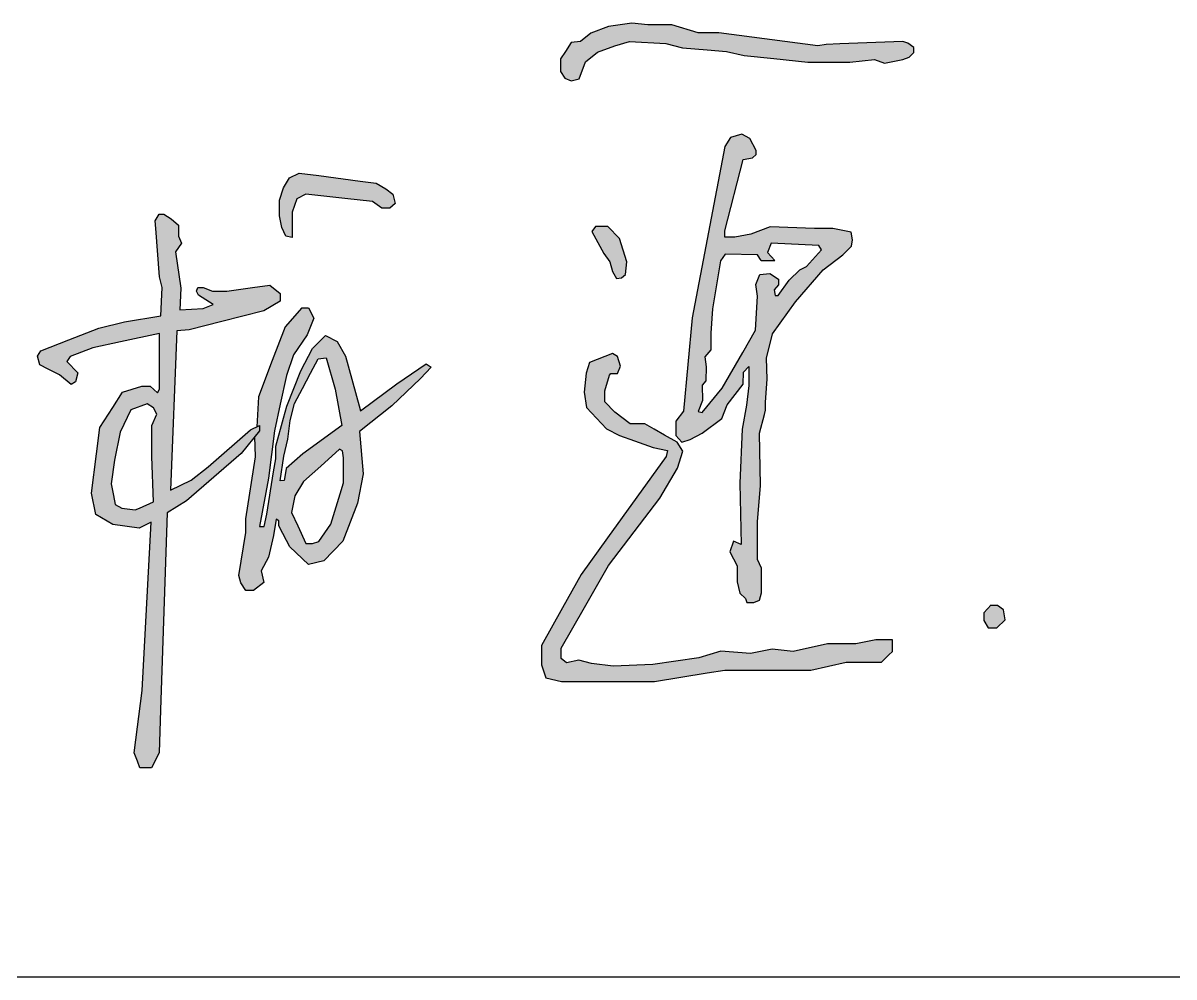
# Model space of a CAD drawing. Extents: x -417156 to 1571408, y 205758 to 1045562.
# Drawn here: x 1567233 to 1568945, y 788956 to 790375 of the extents above; entities that cross this region are included whole.
import ezdxf

# ---------------------------------------------------------------- set-up
doc = ezdxf.new("R2010")
doc.units = 0
doc.header["$LTSCALE"] = 1000
doc.header["$MEASUREMENT"] = 0
doc.layers.get('0').update_dxf_attribs({"linetype": 'CONTINUOUS'})
doc.layers.add('PUB_TITLE', color=4, linetype='CONTINUOUS')

msp = doc.modelspace()

# ---------------------------------------------------------------- hatches: boundary and pattern name
h = msp.add_hatch(color=256)
h.paths.add_polyline_path([(1567459.6, 790034.9), (1567468.6, 790047.7), (1567464, 790058.2), (1567464.1, 790074.1), (1567453.3, 790083.7), (1567442.4, 790090.7), (1567435.3, 790090.7), (1567429.5, 790080.6), (1567430.3, 790069.6), (1567435.9, 789997.6), (1567439.9, 789981.8), (1567437.7, 789939.7), (1567383.7, 789930.5), (1567345.3, 789920.9), (1567301, 789903.8), (1567259, 789887.5), (1567254.3, 789879.4), (1567257.6, 789866.7), (1567270.1, 789860.3), (1567286.9, 789851.6), (1567304.4, 789837.2), (1567310.6, 789841.3), (1567314.2, 789854.8), (1567298.1, 789871.5), (1567302.8, 789879.1), (1567336.8, 789891.9), (1567377.6, 789900.8), (1567435.6, 789913.4), (1567435.6, 789830.3), (1567432.6, 789824.8), (1567422, 789834.7), (1567409.2, 789834.7), (1567380.8, 789825.9), (1567366.3, 789803.4), (1567346.8, 789773.2), (1567341.9, 789734.4), (1567334.4, 789675.7), (1567340.8, 789643.8), (1567366.3, 789629), (1567405.6, 789623.9), (1567423.2, 789632.7), (1567410.1, 789382.3), (1567398.1, 789289.5), (1567402.8, 789277.3), (1567406.6, 789267.4), (1567423.8, 789267.4), (1567435.3, 789289.3), (1567437.4, 789353.6), (1567447, 789646.5), (1567475.9, 789664.2), (1567557.4, 789734.5), (1567584.4, 789768.4), (1567584.4, 789776.4), (1567571.1, 789770), (1567508, 789714.9), (1567482.8, 789695.3), (1567451.9, 789680.4), (1567461.4, 789917.3), (1567479.9, 789918.8), (1567528.6, 789931.1), (1567591.1, 789947), (1567615.2, 789961.1), (1567615.2, 789972.8), (1567599.6, 789985.1), (1567574, 789981.5), (1567535.7, 789976.1), (1567514.4, 789976.1), (1567500.9, 789981.6), (1567492.6, 789981.6), (1567491, 789976.1), (1567493.8, 789970.1), (1567515.6, 789956.1), (1567500.5, 789950.6), (1567466, 789948.5), (1567467.3, 789980.8)])
h.paths.add_polyline_path([(1567417.3, 789808.7), (1567426.7, 789802.6), (1567431.6, 789793.3), (1567424.2, 789776.2), (1567424.2, 789730.3), (1567426.7, 789662.8), (1567406.1, 789653.6), (1567399.5, 789650.8), (1567379.6, 789653.6), (1567370, 789658.9), (1567367.3, 789672.1), (1567363.7, 789689.7), (1567368.9, 789724.6), (1567377.1, 789766.4), (1567393.3, 789799.8)], flags=16)
h.paths.add_polyline_path([(1567772.5, 790128.5), (1567757.9, 790136.9), (1567734.4, 790140), (1567672.8, 790148), (1567643.4, 790151.9), (1567629.3, 790144.5), (1567620.4, 790129.8), (1567614.3, 790111.6), (1567614.3, 790088.3), (1567617.5, 790071), (1567623.4, 790057.8), (1567633, 790056.2), (1567633, 790076.5), (1567633, 790093.8), (1567639.8, 790113.5), (1567653.6, 790120.5), (1567711.2, 790114.2), (1567752.3, 790109.7), (1567766.4, 790099.8), (1567778.1, 790099.8), (1567786, 790106.4), (1567782.6, 790120.5)])
h.paths.add_polyline_path([(1567624.7, 789850.9), (1567635, 789881.4), (1567655.2, 789911.4), (1567665.1, 789936), (1567657.4, 789951.6), (1567647.4, 789951.6), (1567622.4, 789923.1), (1567603.5, 789873.1), (1567583.1, 789819.1), (1567580.3, 789774.4), (1567584.4, 789776.4), (1567584.4, 789768.4), (1567577.6, 789759.9), (1567578.3, 789729.9), (1567563.9, 789637.4), (1567563.9, 789617.4), (1567553.5, 789553.3), (1567556.9, 789542.3), (1567564.3, 789531), (1567575.7, 789531), (1567591.1, 789542.9), (1567587, 789560.4), (1567598, 789580.8), (1567605.2, 789613), (1567609.4, 789637.1), (1567613.1, 789634.6), (1567613.1, 789627.5), (1567614.3, 789625.2), (1567629.8, 789595.9), (1567657.3, 789569.7), (1567680.3, 789574.9), (1567708.6, 789604.3), (1567730.1, 789661), (1567738.5, 789704.3), (1567733.2, 789767.7), (1567781.5, 789805.8), (1567823.9, 789846.3), (1567839.7, 789863.2), (1567832.3, 789868), (1567788.7, 789838.3), (1567734.8, 789798.1), (1567732.7, 789805.5), (1567712.3, 789879.5), (1567700, 789901.1), (1567682.4, 789910.3), (1567663.1, 789890.7), (1567646.1, 789857.7), (1567624.9, 789804.9), (1567620.1, 789787.2), (1567608.6, 789745.5), (1567608.6, 789726.8), (1567605.2, 789707.3), (1567595.2, 789644.6), (1567591.4, 789626.4), (1567584.5, 789626.4), (1567597.8, 789698.3), (1567606.7, 789768.5), (1567615.3, 789807.9)])
h.paths.add_polyline_path([(1567648.3, 789831.5), (1567660.4, 789854.2), (1567671.7, 789875.5), (1567683.6, 789877), (1567697, 789830.4), (1567707.1, 789776.5), (1567648.9, 789734.4), (1567624.3, 789712.2), (1567622.6, 789702.8), (1567621.2, 789694.8), (1567615.2, 789694.3), (1567620.6, 789730.8), (1567626.8, 789756.3), (1567630.2, 789783.8), (1567636.3, 789809.1)], flags=16)
h.paths.add_polyline_path([(1567703.6, 789741.4), (1567707.9, 789738.5), (1567709.3, 789728.3), (1567709.3, 789691.3), (1567704.3, 789674.6), (1567690.8, 789629.7), (1567672.7, 789603.7), (1567663.1, 789601), (1567653.5, 789601), (1567641.5, 789627), (1567632.2, 789647), (1567637.2, 789671.9), (1567649.9, 789693), (1567675.6, 789716.1)], flags=16)
h.paths.add_polyline_path([(1568135, 790347.5), (1568188.6, 790344.6), (1568213.8, 790338.3), (1568250.5, 790335.2), (1568279.1, 790332.7), (1568305.1, 790326.8), (1568349.5, 790322.2), (1568399.9, 790317), (1568462.5, 790317), (1568499.4, 790320.9), (1568514.2, 790315.2), (1568541.1, 790320.9), (1568550.7, 790324.4), (1568557.8, 790331), (1568557.8, 790338.7), (1568549, 790345), (1568541.3, 790347.7), (1568447.6, 790344), (1568427.1, 790343.2), (1568414.8, 790341), (1568267.7, 790360.5), (1568236.9, 790360.5), (1568198, 790372.3), (1568162.2, 790372.3), (1568138.2, 790375), (1568103.7, 790369.8), (1568077.2, 790359.8), (1568061.7, 790347.6), (1568048.2, 790345.8), (1568039.5, 790332.4), (1568032.4, 790321.8), (1568032.4, 790302.8), (1568038.8, 790293), (1568048.2, 790288.9), (1568060, 790291.8), (1568069.3, 790317.2), (1568087.4, 790331.4), (1568112.9, 790341.2)])
h.paths.add_polyline_path([(1568120.1, 790054.6), (1568102.8, 790072.6), (1568084.1, 790072.6), (1568078.7, 790065), (1568096.6, 790032.1), (1568105.7, 790019.7), (1568109.4, 790005.6), (1568115.4, 789995.1), (1568122.9, 789995.8), (1568128.6, 790000.9), (1568130.7, 790019.9)])
h.paths.add_polyline_path([(1568303.9, 790171.8), (1568317.8, 790174.4), (1568323, 790179.2), (1568323.3, 790185.6), (1568313.7, 790203.3), (1568301.8, 790209.6), (1568284.9, 790204.9), (1568276.7, 790191.4), (1568228.2, 789936.5), (1568214.9, 789797.6), (1568203.7, 789782.9), (1568203.7, 789761.3), (1568212.5, 789751.6), (1568225, 789755.5), (1568242.9, 789765.2), (1568271.9, 789787), (1568280.2, 789807), (1568304.1, 789837.7), (1568304.6, 789855.7), (1568312.1, 789864.1), (1568312.1, 789835.8), (1568308.9, 789806.8), (1568302.2, 789771.1), (1568299, 789690.7), (1568300.9, 789599.4), (1568289.7, 789604.4), (1568283.9, 789588.7), (1568295.1, 789567.6), (1568295.1, 789544), (1568298.7, 789526.9), (1568307.3, 789519), (1568309.5, 789513), (1568319.5, 789513), (1568328, 789516.7), (1568331.3, 789527.4), (1568330.9, 789564), (1568325.3, 789577), (1568325.3, 789633.3), (1568329.8, 789686.9), (1568328, 789764.8), (1568335.4, 789792.6), (1568337.1, 789799.2), (1568337.1, 789811), (1568339.6, 789845.2), (1568338.7, 789876.4), (1568347.5, 789912.6), (1568381.5, 789960.5), (1568422.9, 790007.8), (1568452.1, 790030.1), (1568465, 790043.3), (1568466.7, 790052.3), (1568464.4, 790063.9), (1568437.1, 790069.3), (1568410.1, 790069.3), (1568344, 790071.8), (1568315.2, 790061.2), (1568291.5, 790056.5), (1568276.4, 790056.5), (1568276.4, 790065.8)])
h.paths.add_polyline_path([(1568277, 790031.1), (1568325.3, 790030.3), (1568330.4, 790021.7), (1568335.7, 790021.7), (1568351.2, 790021.7), (1568340, 790033.9), (1568345.3, 790047.8), (1568416.2, 790044.3), (1568420.4, 790037.8), (1568398.3, 790012.7), (1568388, 790008), (1568372.2, 789992.6), (1568355.7, 789969.9), (1568351.7, 789969.9), (1568350.2, 789978.4), (1568356.3, 789985.7), (1568356.3, 789993.8), (1568343.7, 790002.4), (1568328.6, 790001), (1568322.8, 789985.9), (1568325.4, 789968.8), (1568322.1, 789918.2), (1568303.2, 789885.2), (1568272.5, 789832.1), (1568242.9, 789795.7), (1568237.1, 789797.3), (1568243.6, 789813.7), (1568242.7, 789836.2), (1568248.1, 789842.9), (1568248.6, 789863.4), (1568247, 789878.6), (1568255.6, 789888.7), (1568255.6, 789913.6), (1568258.2, 789950.1), (1568269.9, 790021.2)], flags=16)
h.paths.add_polyline_path([(1568112.9, 789796.2), (1568098.3, 789811.4), (1568098.3, 789827.8), (1568105, 789851.1), (1568107.2, 789853.7), (1568117.1, 789853.7), (1568121.4, 789864.6), (1568116.8, 789879.1), (1568109.3, 789883.6), (1568075.3, 789870), (1568070.2, 789854.2), (1568067.3, 789826.1), (1568071, 789803.1), (1568100.8, 789771.6), (1568119.8, 789761.5), (1568142.3, 789753.4), (1568170.1, 789743.5), (1568191.5, 789739), (1568189.2, 789730.1), (1568102, 789609.2), (1568062.9, 789554.8), (1568035.2, 789505.3), (1568003.9, 789449.2), (1568003.9, 789420.3), (1568010.2, 789401.1), (1568033.8, 789395.4), (1568074.6, 789395.4), (1568126.5, 789395.4), (1568172.1, 789395.4), (1568250.4, 789408.3), (1568276.6, 789412.7), (1568331.8, 789412.7), (1568404.3, 789412.7), (1568457.1, 789424.6), (1568509.5, 789424.6), (1568520.5, 789435.1), (1568526.2, 789440.5), (1568526.2, 789457.7), (1568501.3, 789457.7), (1568471.6, 789451.5), (1568429.3, 789451.5), (1568378.4, 789440.4), (1568346.9, 789443.8), (1568314.6, 789437.1), (1568270.5, 789440.9), (1568237.8, 789431), (1568169.4, 789420.8), (1568110.3, 789418.5), (1568078.1, 789422.3), (1568059.5, 789427.4), (1568041.2, 789423.4), (1568033.4, 789429.7), (1568033.4, 789445.2), (1568067.9, 789505.8), (1568103.4, 789568), (1568179.9, 789668.4), (1568206.2, 789712.9), (1568213.9, 789738.3), (1568205.5, 789751.4), (1568186.7, 789762.1), (1568171.6, 789770.8), (1568157.5, 789778.8), (1568135.6, 789778.8)])
h.paths.add_polyline_path([(1568691, 789502.1), (1568682.3, 789508.7), (1568671.6, 789508.7), (1568662, 789497.6), (1568662, 789486.5), (1568668.5, 789475.6), (1568681.1, 789475.6), (1568693.6, 789487.6)])
h = msp.add_hatch(color=250)
h.paths.add_polyline_path([(1568267.7, 790360.5), (1568236.9, 790360.5), (1568198, 790372.3), (1568162.2, 790372.3), (1568138.2, 790375), (1568103.7, 790369.8), (1568077.2, 790359.8), (1568061.7, 790347.6), (1568048.2, 790345.8), (1568039.5, 790332.4), (1568032.4, 790321.8), (1568032.4, 790302.8), (1568038.8, 790293), (1568048.2, 790288.9), (1568060, 790291.8), (1568069.3, 790317.2), (1568087.4, 790331.4), (1568112.9, 790341.2), (1568135, 790347.5), (1568188.6, 790344.6), (1568213.8, 790338.3), (1568250.5, 790335.2), (1568279.1, 790332.7), (1568305.1, 790326.8), (1568349.5, 790322.2), (1568399.9, 790317), (1568462.5, 790317), (1568499.4, 790320.9), (1568514.2, 790315.2), (1568541.1, 790320.9), (1568550.7, 790324.4), (1568557.8, 790331), (1568557.8, 790338.7), (1568549, 790345), (1568541.3, 790347.7), (1568447.6, 790344), (1568427.1, 790343.2), (1568414.8, 790341)])
h.paths.add_polyline_path([(1568317.8, 790174.4), (1568323, 790179.2), (1568323.3, 790185.6), (1568313.7, 790203.3), (1568301.8, 790209.6), (1568284.9, 790204.9), (1568276.7, 790191.4), (1568228.2, 789936.5), (1568214.9, 789797.6), (1568203.7, 789782.9), (1568203.7, 789761.3), (1568212.5, 789751.6), (1568225, 789755.5), (1568242.9, 789765.2), (1568271.9, 789787), (1568280.2, 789807), (1568304.1, 789837.7), (1568304.6, 789855.7), (1568312.1, 789864.1), (1568312.1, 789835.8), (1568308.9, 789806.8), (1568302.2, 789771.1), (1568299, 789690.7), (1568300.9, 789599.4), (1568289.7, 789604.4), (1568283.9, 789588.7), (1568295.1, 789567.6), (1568295.1, 789544), (1568298.7, 789526.9), (1568307.3, 789519), (1568309.5, 789513), (1568319.5, 789513), (1568328, 789516.7), (1568331.3, 789527.4), (1568330.9, 789564), (1568325.3, 789577), (1568325.3, 789633.3), (1568329.8, 789686.9), (1568328, 789764.8), (1568335.4, 789792.6), (1568337.1, 789799.2), (1568337.1, 789811), (1568339.6, 789845.2), (1568338.7, 789876.4), (1568347.5, 789912.6), (1568381.5, 789960.5), (1568422.9, 790007.8), (1568452.1, 790030.1), (1568465, 790043.3), (1568466.7, 790052.3), (1568464.4, 790063.9), (1568437.1, 790069.3), (1568410.1, 790069.3), (1568344, 790071.8), (1568315.2, 790061.2), (1568291.5, 790056.5), (1568276.4, 790056.5), (1568276.4, 790065.8), (1568303.9, 790171.8)])
h.paths.add_polyline_path([(1568345.3, 790047.8), (1568416.2, 790044.3), (1568420.4, 790037.8), (1568398.3, 790012.7), (1568388, 790008), (1568372.2, 789992.6), (1568355.7, 789969.9), (1568351.7, 789969.9), (1568350.2, 789978.4), (1568356.3, 789985.7), (1568356.3, 789993.8), (1568343.7, 790002.4), (1568328.6, 790001), (1568322.8, 789985.9), (1568325.4, 789968.8), (1568322.1, 789918.2), (1568303.2, 789885.2), (1568272.5, 789832.1), (1568242.9, 789795.7), (1568237.1, 789797.3), (1568243.6, 789813.7), (1568242.7, 789836.2), (1568248.1, 789842.9), (1568248.6, 789863.4), (1568247, 789878.6), (1568255.6, 789888.7), (1568255.6, 789913.6), (1568258.2, 789950.1), (1568269.9, 790021.2), (1568277, 790031.1), (1568325.3, 790030.3), (1568330.4, 790021.7), (1568335.7, 790021.7), (1568351.2, 790021.7), (1568340, 790033.9)], flags=16)
h.paths.add_polyline_path([(1568105, 789851.1), (1568107.2, 789853.7), (1568117.1, 789853.7), (1568121.4, 789864.6), (1568116.8, 789879.1), (1568109.3, 789883.6), (1568075.3, 789870), (1568070.2, 789854.2), (1568067.3, 789826.1), (1568071, 789803.1), (1568100.8, 789771.6), (1568119.8, 789761.5), (1568142.3, 789753.4), (1568170.1, 789743.5), (1568191.5, 789739), (1568189.2, 789730.1), (1568102, 789609.2), (1568062.9, 789554.8), (1568035.2, 789505.3), (1568003.9, 789449.2), (1568003.9, 789420.3), (1568010.2, 789401.1), (1568033.8, 789395.4), (1568074.6, 789395.4), (1568126.5, 789395.4), (1568172.1, 789395.4), (1568250.4, 789408.3), (1568276.6, 789412.7), (1568331.8, 789412.7), (1568404.3, 789412.7), (1568457.1, 789424.6), (1568509.5, 789424.6), (1568520.5, 789435.1), (1568526.2, 789440.5), (1568526.2, 789457.7), (1568501.3, 789457.7), (1568471.6, 789451.5), (1568429.3, 789451.5), (1568378.4, 789440.4), (1568346.9, 789443.8), (1568314.6, 789437.1), (1568270.5, 789440.9), (1568237.8, 789431), (1568169.4, 789420.8), (1568110.3, 789418.5), (1568078.1, 789422.3), (1568059.5, 789427.4), (1568041.2, 789423.4), (1568033.4, 789429.7), (1568033.4, 789445.2), (1568067.9, 789505.8), (1568103.4, 789568), (1568179.9, 789668.4), (1568206.2, 789712.9), (1568213.9, 789738.3), (1568205.5, 789751.4), (1568186.7, 789762.1), (1568171.6, 789770.8), (1568157.5, 789778.8), (1568135.6, 789778.8), (1568112.9, 789796.2), (1568098.3, 789811.4), (1568098.3, 789827.8)])
h.paths.add_polyline_path([(1568120.1, 790054.6), (1568102.8, 790072.6), (1568084.1, 790072.6), (1568078.7, 790065), (1568096.6, 790032.1), (1568105.7, 790019.7), (1568109.4, 790005.6), (1568115.4, 789995.1), (1568122.9, 789995.8), (1568128.6, 790000.9), (1568130.7, 790019.9)])
h = msp.add_hatch(color=256)
h.paths.add_polyline_path([(1568112.9, 790341.2), (1568135, 790347.5), (1568188.6, 790344.6), (1568213.8, 790338.3), (1568250.5, 790335.2), (1568279.1, 790332.7), (1568305.1, 790326.8), (1568349.5, 790322.2), (1568399.9, 790317), (1568462.5, 790317), (1568499.4, 790320.9), (1568514.2, 790315.2), (1568541.1, 790320.9), (1568550.7, 790324.4), (1568557.8, 790331), (1568557.8, 790338.7), (1568549, 790345), (1568541.3, 790347.7), (1568447.6, 790344), (1568427.1, 790343.2), (1568414.8, 790341), (1568267.7, 790360.5), (1568236.9, 790360.5), (1568198, 790372.3), (1568162.2, 790372.3), (1568138.2, 790375), (1568103.7, 790369.8), (1568077.2, 790359.8), (1568061.7, 790347.6), (1568048.2, 790345.8), (1568039.5, 790332.4), (1568032.4, 790321.8), (1568032.4, 790302.8), (1568038.8, 790293), (1568048.2, 790288.9), (1568060, 790291.8), (1568069.3, 790317.2), (1568087.4, 790331.4)])
h.paths.add_polyline_path([(1568120.1, 790054.6), (1568102.8, 790072.6), (1568084.1, 790072.6), (1568078.7, 790065), (1568096.6, 790032.1), (1568105.7, 790019.7), (1568109.4, 790005.6), (1568115.4, 789995.1), (1568122.9, 789995.8), (1568128.6, 790000.9), (1568130.7, 790019.9)])
h.paths.add_polyline_path([(1568303.9, 790171.8), (1568317.8, 790174.4), (1568323, 790179.2), (1568323.3, 790185.6), (1568313.7, 790203.3), (1568301.8, 790209.6), (1568284.9, 790204.9), (1568276.7, 790191.4), (1568228.2, 789936.5), (1568214.9, 789797.6), (1568203.7, 789782.9), (1568203.7, 789761.3), (1568212.5, 789751.6), (1568225, 789755.5), (1568242.9, 789765.2), (1568271.9, 789787), (1568280.2, 789807), (1568304.1, 789837.7), (1568304.6, 789855.7), (1568312.1, 789864.1), (1568312.1, 789835.8), (1568308.9, 789806.8), (1568302.2, 789771.1), (1568299, 789690.7), (1568300.9, 789599.4), (1568289.7, 789604.4), (1568283.9, 789588.7), (1568295.1, 789567.6), (1568295.1, 789544), (1568298.7, 789526.9), (1568307.3, 789519), (1568309.5, 789513), (1568319.5, 789513), (1568328, 789516.7), (1568331.3, 789527.4), (1568330.9, 789564), (1568325.3, 789577), (1568325.3, 789633.3), (1568329.8, 789686.9), (1568328, 789764.8), (1568335.4, 789792.6), (1568337.1, 789799.2), (1568337.1, 789811), (1568339.6, 789845.2), (1568338.7, 789876.4), (1568347.5, 789912.6), (1568381.5, 789960.5), (1568422.9, 790007.8), (1568452.1, 790030.1), (1568465, 790043.3), (1568466.7, 790052.3), (1568464.4, 790063.9), (1568437.1, 790069.3), (1568410.1, 790069.3), (1568344, 790071.8), (1568315.2, 790061.2), (1568291.5, 790056.5), (1568276.4, 790056.5), (1568276.4, 790065.8)])
h.paths.add_polyline_path([(1568277, 790031.1), (1568325.3, 790030.3), (1568330.4, 790021.7), (1568335.7, 790021.7), (1568351.2, 790021.7), (1568340, 790033.9), (1568345.3, 790047.8), (1568416.2, 790044.3), (1568420.4, 790037.8), (1568398.3, 790012.7), (1568388, 790008), (1568372.2, 789992.6), (1568355.7, 789969.9), (1568351.7, 789969.9), (1568350.2, 789978.4), (1568356.3, 789985.7), (1568356.3, 789993.8), (1568343.7, 790002.4), (1568328.6, 790001), (1568322.8, 789985.9), (1568325.4, 789968.8), (1568322.1, 789918.2), (1568303.2, 789885.2), (1568272.5, 789832.1), (1568242.9, 789795.7), (1568237.1, 789797.3), (1568243.6, 789813.7), (1568242.7, 789836.2), (1568248.1, 789842.9), (1568248.6, 789863.4), (1568247, 789878.6), (1568255.6, 789888.7), (1568255.6, 789913.6), (1568258.2, 789950.1), (1568269.9, 790021.2)], flags=16)
h.paths.add_polyline_path([(1568098.3, 789827.8), (1568105, 789851.1), (1568107.2, 789853.7), (1568117.1, 789853.7), (1568121.4, 789864.6), (1568116.8, 789879.1), (1568109.3, 789883.6), (1568075.3, 789870), (1568070.2, 789854.2), (1568067.3, 789826.1), (1568071, 789803.1), (1568100.8, 789771.6), (1568119.8, 789761.5), (1568142.3, 789753.4), (1568170.1, 789743.5), (1568191.5, 789739), (1568189.2, 789730.1), (1568102, 789609.2), (1568062.9, 789554.8), (1568035.2, 789505.3), (1568003.9, 789449.2), (1568003.9, 789420.3), (1568010.2, 789401.1), (1568033.8, 789395.4), (1568074.6, 789395.4), (1568126.5, 789395.4), (1568172.1, 789395.4), (1568250.4, 789408.3), (1568276.6, 789412.7), (1568331.8, 789412.7), (1568404.3, 789412.7), (1568457.1, 789424.6), (1568509.5, 789424.6), (1568520.5, 789435.1), (1568526.2, 789440.5), (1568526.2, 789457.7), (1568501.3, 789457.7), (1568471.6, 789451.5), (1568429.3, 789451.5), (1568378.4, 789440.4), (1568346.9, 789443.8), (1568314.6, 789437.1), (1568270.5, 789440.9), (1568237.8, 789431), (1568169.4, 789420.8), (1568110.3, 789418.5), (1568078.1, 789422.3), (1568059.5, 789427.4), (1568041.2, 789423.4), (1568033.4, 789429.7), (1568033.4, 789445.2), (1568067.9, 789505.8), (1568103.4, 789568), (1568179.9, 789668.4), (1568206.2, 789712.9), (1568213.9, 789738.3), (1568205.5, 789751.4), (1568186.7, 789762.1), (1568171.6, 789770.8), (1568157.5, 789778.8), (1568135.6, 789778.8), (1568112.9, 789796.2), (1568098.3, 789811.4)])
h = msp.add_hatch(color=256)
h.paths.add_polyline_path([(1567614.3, 790088.3), (1567617.5, 790071), (1567623.4, 790057.8), (1567633, 790056.2), (1567633, 790076.5), (1567633, 790093.8), (1567639.8, 790113.5), (1567653.6, 790120.5), (1567711.2, 790114.2), (1567752.3, 790109.7), (1567766.4, 790099.8), (1567778.1, 790099.8), (1567786, 790106.4), (1567782.6, 790120.5), (1567772.5, 790128.5), (1567757.9, 790136.9), (1567734.4, 790140), (1567672.8, 790148), (1567643.4, 790151.9), (1567629.3, 790144.5), (1567620.4, 790129.8), (1567614.3, 790111.6)])
h.paths.add_polyline_path([(1567563.9, 789617.4), (1567553.5, 789553.3), (1567556.9, 789542.3), (1567564.3, 789531), (1567575.7, 789531), (1567591.1, 789542.9), (1567587, 789560.4), (1567598, 789580.8), (1567605.2, 789613), (1567609.4, 789637.1), (1567613.1, 789634.6), (1567613.1, 789627.5), (1567614.3, 789625.2), (1567629.8, 789595.9), (1567657.3, 789569.7), (1567680.3, 789574.9), (1567708.6, 789604.3), (1567730.1, 789661), (1567738.5, 789704.3), (1567733.2, 789767.7), (1567781.5, 789805.8), (1567823.9, 789846.3), (1567839.7, 789863.2), (1567832.3, 789868), (1567788.7, 789838.3), (1567734.8, 789798.1), (1567732.7, 789805.5), (1567712.3, 789879.5), (1567700, 789901.1), (1567682.4, 789910.3), (1567663.1, 789890.7), (1567646.1, 789857.7), (1567624.9, 789804.9), (1567620.1, 789787.2), (1567608.6, 789745.5), (1567608.6, 789726.8), (1567605.2, 789707.3), (1567595.2, 789644.6), (1567591.4, 789626.4), (1567584.5, 789626.4), (1567597.8, 789698.3), (1567606.7, 789768.5), (1567615.3, 789807.9), (1567624.7, 789850.9), (1567635, 789881.4), (1567655.2, 789911.4), (1567665.1, 789936), (1567657.4, 789951.6), (1567647.4, 789951.6), (1567622.4, 789923.1), (1567603.5, 789873.1), (1567583.1, 789819.1), (1567580.3, 789774.4), (1567584.4, 789776.4), (1567584.4, 789768.4), (1567577.6, 789759.9), (1567578.3, 789729.9), (1567563.9, 789637.4)])
h.paths.add_polyline_path([(1567615.2, 789694.3), (1567620.6, 789730.8), (1567626.8, 789756.3), (1567630.2, 789783.8), (1567636.3, 789809.1), (1567648.3, 789831.5), (1567660.4, 789854.2), (1567671.7, 789875.5), (1567683.6, 789877), (1567697, 789830.4), (1567707.1, 789776.5), (1567648.9, 789734.4), (1567624.3, 789712.2), (1567622.6, 789702.8), (1567621.2, 789694.8)], flags=16)
h.paths.add_polyline_path([(1567632.2, 789647), (1567637.2, 789671.9), (1567649.9, 789693), (1567675.6, 789716.1), (1567707.1, 789744.5), (1567709.3, 789728.3), (1567709.3, 789691.3), (1567704.3, 789674.6), (1567690.8, 789629.7), (1567670.8, 789601), (1567653.5, 789601), (1567641.5, 789627)], flags=16)
for color, points in [(250, [(1567772.5, 790128.5), (1567757.9, 790136.9), (1567734.4, 790140), (1567672.8, 790148), (1567643.4, 790151.9), (1567629.3, 790144.5), (1567620.4, 790129.8), (1567614.3, 790111.6), (1567614.3, 790088.3), (1567617.5, 790071), (1567623.4, 790057.8), (1567633, 790056.2), (1567633, 790076.5), (1567633, 790093.8), (1567639.8, 790113.5), (1567653.6, 790120.5), (1567711.2, 790114.2), (1567752.3, 790109.7), (1567766.4, 790099.8), (1567778.1, 790099.8), (1567786, 790106.4), (1567782.6, 790120.5)]), (256, [(1567614.3, 790088.3), (1567617.5, 790071), (1567623.4, 790057.8), (1567633, 790056.2), (1567633, 790076.5), (1567633, 790093.8), (1567639.8, 790113.5), (1567653.6, 790120.5), (1567711.2, 790114.2), (1567752.3, 790109.7), (1567766.4, 790099.8), (1567778.1, 790099.8), (1567786, 790106.4), (1567782.6, 790120.5), (1567772.5, 790128.5), (1567757.9, 790136.9), (1567734.4, 790140), (1567672.8, 790148), (1567643.4, 790151.9), (1567629.3, 790144.5), (1567620.4, 790129.8), (1567614.3, 790111.6)]), (250, [(1568691, 789502.1), (1568682.3, 789508.7), (1568671.6, 789508.7), (1568662, 789497.6), (1568662, 789486.5), (1568668.5, 789475.6), (1568681.1, 789475.6), (1568693.6, 789487.6)]), (256, [(1568682.3, 789508.7), (1568671.6, 789508.7), (1568662, 789497.6), (1568662, 789486.5), (1568668.5, 789475.6), (1568681.1, 789475.6), (1568693.6, 789487.6), (1568691, 789502.1)])]:
    msp.add_hatch(color=color).paths.add_polyline_path(points)
h = msp.add_hatch(color=250)
h.paths.add_polyline_path([(1567459.6, 790034.9), (1567468.6, 790047.7), (1567464, 790058.2), (1567464.1, 790074.1), (1567453.3, 790083.7), (1567442.4, 790090.7), (1567435.3, 790090.7), (1567429.5, 790080.6), (1567430.3, 790069.6), (1567435.9, 789997.6), (1567439.9, 789981.8), (1567437.7, 789939.7), (1567383.7, 789930.5), (1567345.3, 789920.9), (1567301, 789903.8), (1567259, 789887.5), (1567254.3, 789879.4), (1567257.6, 789866.7), (1567270.1, 789860.3), (1567286.9, 789851.6), (1567304.4, 789837.2), (1567310.6, 789841.3), (1567314.2, 789854.8), (1567298.1, 789871.5), (1567302.8, 789879.1), (1567336.8, 789891.9), (1567377.6, 789900.8), (1567435.6, 789913.4), (1567435.6, 789830.3), (1567432.6, 789824.8), (1567422, 789834.7), (1567409.2, 789834.7), (1567380.8, 789825.9), (1567366.3, 789803.4), (1567346.8, 789773.2), (1567341.9, 789734.4), (1567334.4, 789675.7), (1567340.8, 789643.8), (1567366.3, 789629), (1567405.6, 789623.9), (1567423.2, 789632.7), (1567410.1, 789382.3), (1567398.1, 789289.5), (1567402.8, 789277.3), (1567406.6, 789267.4), (1567423.8, 789267.4), (1567435.3, 789289.3), (1567437.4, 789353.6), (1567447, 789646.5), (1567475.9, 789664.2), (1567557.4, 789734.5), (1567584.4, 789768.4), (1567584.4, 789776.4), (1567571.1, 789770), (1567508, 789714.9), (1567482.8, 789695.3), (1567451.9, 789680.4), (1567461.4, 789917.3), (1567479.9, 789918.8), (1567528.6, 789931.1), (1567591.1, 789947), (1567615.2, 789961.1), (1567615.2, 789972.8), (1567599.6, 789985.1), (1567574, 789981.5), (1567535.7, 789976.1), (1567514.4, 789976.1), (1567500.9, 789981.6), (1567492.6, 789981.6), (1567491, 789976.1), (1567493.8, 789970.1), (1567515.6, 789956.1), (1567500.5, 789950.6), (1567466, 789948.5), (1567467.3, 789980.8)])
h.paths.add_polyline_path([(1567417.3, 789808.7), (1567426.7, 789802.6), (1567431.6, 789793.3), (1567424.2, 789776.2), (1567424.2, 789730.3), (1567426.7, 789662.8), (1567406.1, 789653.6), (1567399.5, 789650.8), (1567379.6, 789653.6), (1567370, 789658.9), (1567367.3, 789672.1), (1567363.7, 789689.7), (1567368.9, 789724.6), (1567377.1, 789766.4), (1567393.3, 789799.8)], flags=16)
h = msp.add_hatch(color=250)
h.paths.add_polyline_path([(1567624.7, 789850.9), (1567635, 789881.4), (1567655.2, 789911.4), (1567665.1, 789936), (1567657.4, 789951.6), (1567647.4, 789951.6), (1567622.4, 789923.1), (1567603.5, 789873.1), (1567583.1, 789819.1), (1567580.3, 789774.4), (1567584.4, 789776.4), (1567584.4, 789768.4), (1567577.6, 789759.9), (1567578.3, 789729.9), (1567563.9, 789637.4), (1567563.9, 789617.4), (1567553.5, 789553.3), (1567556.9, 789542.3), (1567564.3, 789531), (1567575.7, 789531), (1567591.1, 789542.9), (1567587, 789560.4), (1567598, 789580.8), (1567605.2, 789613), (1567609.4, 789637.1), (1567613.1, 789634.6), (1567613.1, 789627.5), (1567614.3, 789625.2), (1567629.8, 789595.9), (1567657.3, 789569.7), (1567680.3, 789574.9), (1567708.6, 789604.3), (1567730.1, 789661), (1567738.5, 789704.3), (1567733.2, 789767.7), (1567781.5, 789805.8), (1567823.9, 789846.3), (1567839.7, 789863.2), (1567832.3, 789868), (1567788.7, 789838.3), (1567734.8, 789798.1), (1567732.7, 789805.5), (1567712.3, 789879.5), (1567700, 789901.1), (1567682.4, 789910.3), (1567663.1, 789890.7), (1567646.1, 789857.7), (1567624.9, 789804.9), (1567620.1, 789787.2), (1567608.6, 789745.5), (1567608.6, 789726.8), (1567605.2, 789707.3), (1567595.2, 789644.6), (1567591.4, 789626.4), (1567584.5, 789626.4), (1567597.8, 789698.3), (1567606.7, 789768.5), (1567615.3, 789807.9)])
h.paths.add_polyline_path([(1567648.3, 789831.5), (1567660.4, 789854.2), (1567671.7, 789875.5), (1567683.6, 789877), (1567697, 789830.4), (1567707.1, 789776.5), (1567648.9, 789734.4), (1567624.3, 789712.2), (1567622.6, 789702.8), (1567621.2, 789694.8), (1567615.2, 789694.3), (1567620.6, 789730.8), (1567626.8, 789756.3), (1567630.2, 789783.8), (1567636.3, 789809.1)], flags=16)
h.paths.add_polyline_path([(1567703.6, 789741.4), (1567707.9, 789738.5), (1567709.3, 789728.3), (1567709.3, 789691.3), (1567704.3, 789674.6), (1567690.8, 789629.7), (1567672.7, 789603.7), (1567663.1, 789601), (1567653.5, 789601), (1567641.5, 789627), (1567632.2, 789647), (1567637.2, 789671.9), (1567649.9, 789693), (1567675.6, 789716.1)], flags=16)

# ---------------------------------------------------------------- linework, layer by layer
for p, q in [((1568103.7, 790369.8), (1568077.2, 790359.8)), ((1568138.2, 790375), (1568103.7, 790369.8)), ((1568162.2, 790372.3), (1568138.2, 790375)), ((1568198, 790372.3), (1568162.2, 790372.3)), ((1568236.9, 790360.5), (1568198, 790372.3)), ((1568048.2, 790345.8), (1568039.5, 790332.4)), ((1568061.7, 790347.6), (1568048.2, 790345.8)), ((1568077.2, 790359.8), (1568061.7, 790347.6)), ((1568112.9, 790341.2), (1568135, 790347.5)), ((1568135, 790347.5), (1568188.6, 790344.6)), ((1568267.7, 790360.5), (1568236.9, 790360.5)), ((1568414.8, 790341), (1568267.7, 790360.5)), ((1568541.3, 790347.7), (1568447.6, 790344)), ((1568549, 790345), (1568541.3, 790347.7)), ((1568039.5, 790332.4), (1568032.4, 790321.8)), ((1568069.3, 790317.2), (1568087.4, 790331.4)), ((1568087.4, 790331.4), (1568112.9, 790341.2)), ((1568188.6, 790344.6), (1568213.8, 790338.3)), ((1568213.8, 790338.3), (1568250.5, 790335.2)), ((1568250.5, 790335.2), (1568279.1, 790332.7)), ((1568279.1, 790332.7), (1568305.1, 790326.8)), ((1568427.1, 790343.2), (1568414.8, 790341)), ((1568447.6, 790344), (1568427.1, 790343.2)), ((1568557.8, 790338.7), (1568549, 790345)), ((1568550.7, 790324.4), (1568557.8, 790331)), ((1568557.8, 790331), (1568557.8, 790338.7)), ((1568032.4, 790321.8), (1568032.4, 790302.8)), ((1568060, 790291.8), (1568069.3, 790317.2)), ((1568305.1, 790326.8), (1568349.5, 790322.2)), ((1568349.5, 790322.2), (1568399.9, 790317)), ((1568399.9, 790317), (1568462.5, 790317)), ((1568462.5, 790317), (1568499.4, 790320.9)), ((1568499.4, 790320.9), (1568514.2, 790315.2)), ((1568514.2, 790315.2), (1568541.1, 790320.9)), ((1568541.1, 790320.9), (1568550.7, 790324.4)), ((1568032.4, 790302.8), (1568038.8, 790293)), ((1568038.8, 790293), (1568048.2, 790288.9)), ((1568048.2, 790288.9), (1568060, 790291.8)), ((1568301.8, 790209.6), (1568284.9, 790204.9)), ((1568313.7, 790203.3), (1568301.8, 790209.6)), ((1568276.7, 790191.4), (1568228.2, 789936.5)), ((1568284.9, 790204.9), (1568276.7, 790191.4)), ((1568323.3, 790185.6), (1568313.7, 790203.3)), ((1568303.9, 790171.8), (1568317.8, 790174.4)), ((1568317.8, 790174.4), (1568323, 790179.2)), ((1568323, 790179.2), (1568323.3, 790185.6)), ((1568276.4, 790065.8), (1568303.9, 790171.8)), ((1567620.4, 790129.8), (1567629.3, 790144.5)), ((1567629.3, 790144.5), (1567643.4, 790151.9)), ((1567643.4, 790151.9), (1567672.8, 790148)), ((1567672.8, 790148), (1567734.4, 790140)), ((1567734.4, 790140), (1567757.9, 790136.9)), ((1567614.3, 790111.6), (1567620.4, 790129.8)), ((1567757.9, 790136.9), (1567772.5, 790128.5)), ((1567772.5, 790128.5), (1567782.6, 790120.5)), ((1567614.3, 790088.3), (1567614.3, 790111.6)), ((1567639.8, 790113.5), (1567633, 790093.8)), ((1567653.6, 790120.5), (1567639.8, 790113.5)), ((1567711.2, 790114.2), (1567653.6, 790120.5)), ((1567752.3, 790109.7), (1567711.2, 790114.2)), ((1567766.4, 790099.8), (1567752.3, 790109.7)), ((1567786, 790106.4), (1567778.1, 790099.8)), ((1567782.6, 790120.5), (1567786, 790106.4)), ((1567429.5, 790080.6), (1567435.3, 790090.7)), ((1567435.3, 790090.7), (1567442.4, 790090.7)), ((1567442.4, 790090.7), (1567453.3, 790083.7)), ((1567617.5, 790071), (1567614.3, 790088.3)), ((1567633, 790093.8), (1567633, 790076.5)), ((1567778.1, 790099.8), (1567766.4, 790099.8)), ((1567430.3, 790069.6), (1567429.5, 790080.6)), ((1567453.3, 790083.7), (1567464.1, 790074.1)), ((1567464.1, 790074.1), (1567464, 790058.2)), ((1567633, 790076.5), (1567633, 790056.2)), ((1568084.1, 790072.6), (1568078.7, 790065)), ((1568102.8, 790072.6), (1568084.1, 790072.6)), ((1568120.1, 790054.6), (1568102.8, 790072.6)), ((1568344, 790071.8), (1568315.2, 790061.2)), ((1568410.1, 790069.3), (1568344, 790071.8)), ((1567435.9, 789997.6), (1567430.3, 790069.6)), ((1567464, 790058.2), (1567468.6, 790047.7)), ((1567623.4, 790057.8), (1567617.5, 790071)), ((1567633, 790056.2), (1567623.4, 790057.8)), ((1568078.7, 790065), (1568096.6, 790032.1)), ((1568130.7, 790019.9), (1568120.1, 790054.6)), ((1568276.4, 790056.5), (1568276.4, 790065.8)), ((1568291.5, 790056.5), (1568276.4, 790056.5)), ((1568315.2, 790061.2), (1568291.5, 790056.5)), ((1568437.1, 790069.3), (1568410.1, 790069.3)), ((1568464.4, 790063.9), (1568437.1, 790069.3)), ((1568466.7, 790052.3), (1568464.4, 790063.9)), ((1567468.6, 790047.7), (1567459.6, 790034.9)), ((1568345.3, 790047.8), (1568340, 790033.9)), ((1568416.2, 790044.3), (1568345.3, 790047.8)), ((1568398.3, 790012.7), (1568420.4, 790037.8)), ((1568420.4, 790037.8), (1568416.2, 790044.3)), ((1568452.1, 790030.1), (1568465, 790043.3)), ((1568465, 790043.3), (1568466.7, 790052.3)), ((1567459.6, 790034.9), (1567467.3, 789980.8)), ((1568096.6, 790032.1), (1568105.7, 790019.7)), ((1568105.7, 790019.7), (1568109.4, 790005.6)), ((1568128.6, 790000.9), (1568130.7, 790019.9)), ((1568269.9, 790021.2), (1568258.2, 789950.1)), ((1568277, 790031.1), (1568269.9, 790021.2)), ((1568325.3, 790030.3), (1568277, 790031.1)), ((1568330.4, 790021.7), (1568325.3, 790030.3)), ((1568330.4, 790021.7), (1568335.7, 790021.7)), ((1568335.7, 790021.7), (1568351.2, 790021.7)), ((1568351.2, 790021.7), (1568340, 790033.9)), ((1568422.9, 790007.8), (1568452.1, 790030.1)), ((1568109.4, 790005.6), (1568115.4, 789995.1)), ((1568372.2, 789992.6), (1568388, 790008)), ((1568381.5, 789960.5), (1568422.9, 790007.8)), ((1568388, 790008), (1568398.3, 790012.7)), ((1567439.9, 789981.8), (1567435.9, 789997.6)), ((1568115.4, 789995.1), (1568122.9, 789995.8)), ((1568122.9, 789995.8), (1568128.6, 790000.9)), ((1568322.8, 789985.9), (1568328.6, 790001)), ((1568325.4, 789968.8), (1568322.8, 789985.9)), ((1568328.6, 790001), (1568343.7, 790002.4)), ((1568343.7, 790002.4), (1568356.3, 789993.8)), ((1568356.3, 789985.7), (1568350.2, 789978.4)), ((1568355.7, 789969.9), (1568372.2, 789992.6)), ((1568356.3, 789993.8), (1568356.3, 789985.7)), ((1567437.7, 789939.7), (1567439.9, 789981.8)), ((1567467.3, 789980.8), (1567466, 789948.5)), ((1567491, 789976.1), (1567492.6, 789981.6)), ((1567493.8, 789970.1), (1567491, 789976.1)), ((1567492.6, 789981.6), (1567500.9, 789981.6)), ((1567515.6, 789956.1), (1567493.8, 789970.1)), ((1567500.9, 789981.6), (1567514.4, 789976.1)), ((1567514.4, 789976.1), (1567535.7, 789976.1)), ((1567535.7, 789976.1), (1567574, 789981.5)), ((1567574, 789981.5), (1567599.6, 789985.1)), ((1567599.6, 789985.1), (1567615.2, 789972.8)), ((1567615.2, 789972.8), (1567615.2, 789961.1)), ((1568322.1, 789918.2), (1568325.4, 789968.8)), ((1568350.2, 789978.4), (1568351.7, 789969.9)), ((1568351.7, 789969.9), (1568355.7, 789969.9)), ((1567500.5, 789950.6), (1567515.6, 789956.1)), ((1567615.2, 789961.1), (1567591.1, 789947)), ((1567647.4, 789951.6), (1567622.4, 789923.1)), ((1567647.4, 789951.6), (1567657.4, 789951.6)), ((1567657.4, 789951.6), (1567665.1, 789936)), ((1568347.5, 789912.6), (1568381.5, 789960.5)), ((1567383.7, 789930.5), (1567437.7, 789939.7)), ((1567466, 789948.5), (1567500.5, 789950.6)), ((1567591.1, 789947), (1567528.6, 789931.1)), ((1567665.1, 789936), (1567655.2, 789911.4)), ((1568228.2, 789936.5), (1568214.9, 789797.6)), ((1568258.2, 789950.1), (1568255.6, 789913.6)), ((1567301, 789903.8), (1567345.3, 789920.9)), ((1567345.3, 789920.9), (1567383.7, 789930.5)), ((1567461.4, 789917.3), (1567451.9, 789680.4)), ((1567479.9, 789918.8), (1567461.4, 789917.3)), ((1567528.6, 789931.1), (1567479.9, 789918.8)), ((1567622.4, 789923.1), (1567603.5, 789873.1)), ((1568303.2, 789885.2), (1568322.1, 789918.2)), ((1567259, 789887.5), (1567301, 789903.8)), ((1567377.6, 789900.8), (1567336.8, 789891.9)), ((1567435.6, 789913.4), (1567377.6, 789900.8)), ((1567435.6, 789830.3), (1567435.6, 789913.4)), ((1567655.2, 789911.4), (1567635, 789881.4)), ((1567663.1, 789890.7), (1567682.4, 789910.3)), ((1567682.4, 789910.3), (1567700, 789901.1)), ((1567700, 789901.1), (1567712.3, 789879.5)), ((1568255.6, 789913.6), (1568255.6, 789888.7)), ((1568338.7, 789876.4), (1568347.5, 789912.6)), ((1567254.3, 789879.4), (1567259, 789887.5)), ((1567336.8, 789891.9), (1567302.8, 789879.1)), ((1567646.1, 789857.7), (1567663.1, 789890.7)), ((1568109.3, 789883.6), (1568075.3, 789870)), ((1568116.8, 789879.1), (1568109.3, 789883.6)), ((1568255.6, 789888.7), (1568247, 789878.6)), ((1568272.5, 789832.1), (1568303.2, 789885.2)), ((1567257.6, 789866.7), (1567254.3, 789879.4)), ((1567270.1, 789860.3), (1567257.6, 789866.7)), ((1567302.8, 789879.1), (1567298.1, 789871.5)), ((1567298.1, 789871.5), (1567314.2, 789854.8)), ((1567603.5, 789873.1), (1567583.1, 789819.1)), ((1567635, 789881.4), (1567624.7, 789850.9)), ((1567660.4, 789854.2), (1567671.7, 789875.5)), ((1567671.7, 789875.5), (1567683.6, 789877)), ((1567683.6, 789877), (1567697, 789830.4)), ((1567712.3, 789879.5), (1567732.7, 789805.5)), ((1567788.7, 789838.3), (1567832.3, 789868)), ((1567832.3, 789868), (1567839.7, 789863.2)), ((1568075.3, 789870), (1568070.2, 789854.2)), ((1568121.4, 789864.6), (1568116.8, 789879.1)), ((1568247, 789878.6), (1568248.6, 789863.4)), ((1568339.6, 789845.2), (1568338.7, 789876.4)), ((1567286.9, 789851.6), (1567270.1, 789860.3)), ((1567304.4, 789837.2), (1567286.9, 789851.6)), ((1567314.2, 789854.8), (1567310.6, 789841.3)), ((1567624.7, 789850.9), (1567615.3, 789807.9)), ((1567624.9, 789804.9), (1567646.1, 789857.7)), ((1567648.3, 789831.5), (1567660.4, 789854.2)), ((1567839.7, 789863.2), (1567823.9, 789846.3)), ((1568070.2, 789854.2), (1568067.3, 789826.1)), ((1568098.3, 789827.8), (1568105, 789851.1)), ((1568105, 789851.1), (1568107.2, 789853.7)), ((1568107.2, 789853.7), (1568117.1, 789853.7)), ((1568117.1, 789853.7), (1568121.4, 789864.6)), ((1568248.6, 789863.4), (1568248.1, 789842.9)), ((1568304.1, 789837.7), (1568304.6, 789855.7)), ((1568304.6, 789855.7), (1568312.1, 789864.1)), ((1568312.1, 789864.1), (1568312.1, 789835.8)), ((1567310.6, 789841.3), (1567304.4, 789837.2)), ((1567380.8, 789825.9), (1567409.2, 789834.7)), ((1567409.2, 789834.7), (1567422, 789834.7)), ((1567422, 789834.7), (1567432.6, 789824.8)), ((1567636.3, 789809.1), (1567648.3, 789831.5)), ((1567734.8, 789798.1), (1567788.7, 789838.3)), ((1567823.9, 789846.3), (1567781.5, 789805.8)), ((1568248.1, 789842.9), (1568242.7, 789836.2)), ((1568242.7, 789836.2), (1568243.6, 789813.7)), ((1568242.9, 789795.7), (1568272.5, 789832.1)), ((1568280.2, 789807), (1568304.1, 789837.7)), ((1568312.1, 789835.8), (1568308.9, 789806.8)), ((1568337.1, 789811), (1568339.6, 789845.2)), ((1567366.3, 789803.4), (1567380.8, 789825.9)), ((1567432.6, 789824.8), (1567435.6, 789830.3)), ((1567583.1, 789819.1), (1567580.3, 789774.4)), ((1567697, 789830.4), (1567707.1, 789776.5)), ((1568067.3, 789826.1), (1568071, 789803.1)), ((1568098.3, 789811.4), (1568098.3, 789827.8)), ((1567346.8, 789773.2), (1567366.3, 789803.4)), ((1567393.3, 789799.8), (1567377.1, 789766.4)), ((1567417.3, 789808.7), (1567393.3, 789799.8)), ((1567426.7, 789802.6), (1567417.3, 789808.7)), ((1567431.6, 789793.3), (1567426.7, 789802.6)), ((1567615.3, 789807.9), (1567606.7, 789768.5)), ((1567620.1, 789787.2), (1567624.9, 789804.9)), ((1567630.2, 789783.8), (1567636.3, 789809.1)), ((1567732.7, 789805.5), (1567734.8, 789798.1)), ((1567781.5, 789805.8), (1567733.2, 789767.7)), ((1568071, 789803.1), (1568100.8, 789771.6)), ((1568112.9, 789796.2), (1568098.3, 789811.4)), ((1568214.9, 789797.6), (1568203.7, 789782.9)), ((1568243.6, 789813.7), (1568237.1, 789797.3)), ((1568237.1, 789797.3), (1568242.9, 789795.7)), ((1568271.9, 789787), (1568280.2, 789807)), ((1568308.9, 789806.8), (1568302.2, 789771.1)), ((1568335.4, 789792.6), (1568337.1, 789799.2)), ((1568337.1, 789799.2), (1568337.1, 789811)), ((1567424.2, 789776.2), (1567431.6, 789793.3)), ((1567608.6, 789745.5), (1567620.1, 789787.2)), ((1567626.8, 789756.3), (1567630.2, 789783.8)), ((1568135.6, 789778.8), (1568112.9, 789796.2)), ((1568203.7, 789782.9), (1568203.7, 789761.3)), ((1568242.9, 789765.2), (1568271.9, 789787)), ((1568328, 789764.8), (1568335.4, 789792.6)), ((1567341.9, 789734.4), (1567346.8, 789773.2)), ((1567377.1, 789766.4), (1567368.9, 789724.6)), ((1567424.2, 789730.3), (1567424.2, 789776.2)), ((1567508, 789714.9), (1567571.1, 789770)), ((1567584.4, 789768.4), (1567557.4, 789734.5)), ((1567571.1, 789770), (1567584.4, 789776.4)), ((1567584.4, 789776.4), (1567584.4, 789768.4)), ((1567606.7, 789768.5), (1567597.8, 789698.3)), ((1567707.1, 789776.5), (1567648.9, 789734.4)), ((1567733.2, 789767.7), (1567738.5, 789704.3)), ((1568100.8, 789771.6), (1568119.8, 789761.5)), ((1568157.5, 789778.8), (1568135.6, 789778.8)), ((1568171.6, 789770.8), (1568157.5, 789778.8)), ((1568186.7, 789762.1), (1568171.6, 789770.8)), ((1568225, 789755.5), (1568242.9, 789765.2)), ((1568302.2, 789771.1), (1568299, 789690.7)), ((1568329.8, 789686.9), (1568328, 789764.8)), ((1567578.3, 789729.9), (1567577.6, 789759.9)), ((1567620.6, 789730.8), (1567626.8, 789756.3)), ((1568119.8, 789761.5), (1568142.3, 789753.4)), ((1568142.3, 789753.4), (1568170.1, 789743.5)), ((1568205.5, 789751.4), (1568186.7, 789762.1)), ((1568203.7, 789761.3), (1568212.5, 789751.6)), ((1568213.9, 789738.3), (1568205.5, 789751.4)), ((1568212.5, 789751.6), (1568225, 789755.5)), ((1567334.4, 789675.7), (1567341.9, 789734.4)), ((1567426.7, 789662.8), (1567424.2, 789730.3)), ((1567557.4, 789734.5), (1567475.9, 789664.2)), ((1567563.9, 789637.4), (1567578.3, 789729.9)), ((1567608.6, 789726.8), (1567608.6, 789745.5)), ((1567615.2, 789694.3), (1567620.6, 789730.8)), ((1567648.9, 789734.4), (1567624.3, 789712.2)), ((1567703.6, 789741.4), (1567675.6, 789716.1)), ((1567707.9, 789738.5), (1567703.6, 789741.4)), ((1567709.3, 789728.3), (1567707.9, 789738.5)), ((1568189.2, 789730.1), (1568102, 789609.2)), ((1568170.1, 789743.5), (1568191.5, 789739)), ((1568191.5, 789739), (1568189.2, 789730.1)), ((1568206.2, 789712.9), (1568213.9, 789738.3)), ((1567368.9, 789724.6), (1567363.7, 789689.7)), ((1567482.8, 789695.3), (1567508, 789714.9)), ((1567605.2, 789707.3), (1567608.6, 789726.8)), ((1567624.3, 789712.2), (1567622.6, 789702.8)), ((1567675.6, 789716.1), (1567649.9, 789693)), ((1567709.3, 789691.3), (1567709.3, 789728.3)), ((1568179.9, 789668.4), (1568206.2, 789712.9)), ((1567451.9, 789680.4), (1567482.8, 789695.3)), ((1567597.8, 789698.3), (1567584.5, 789626.4)), ((1567595.2, 789644.6), (1567605.2, 789707.3)), ((1567621.2, 789694.8), (1567615.2, 789694.3)), ((1567622.6, 789702.8), (1567621.2, 789694.8)), ((1567738.5, 789704.3), (1567730.1, 789661)), ((1567363.7, 789689.7), (1567367.3, 789672.1)), ((1567649.9, 789693), (1567637.2, 789671.9)), ((1567704.3, 789674.6), (1567709.3, 789691.3)), ((1568299, 789690.7), (1568300.9, 789599.4)), ((1568325.3, 789633.3), (1568329.8, 789686.9)), ((1567340.8, 789643.8), (1567334.4, 789675.7)), ((1567367.3, 789672.1), (1567370, 789658.9)), ((1567406.1, 789653.6), (1567426.7, 789662.8)), ((1567475.9, 789664.2), (1567447, 789646.5)), ((1567637.2, 789671.9), (1567632.2, 789647)), ((1567690.8, 789629.7), (1567704.3, 789674.6)), ((1567730.1, 789661), (1567708.6, 789604.3)), ((1568103.4, 789568), (1568179.9, 789668.4)), ((1567366.3, 789629), (1567340.8, 789643.8)), ((1567370, 789658.9), (1567379.6, 789653.6)), ((1567379.6, 789653.6), (1567399.5, 789650.8)), ((1567399.5, 789650.8), (1567406.1, 789653.6)), ((1567447, 789646.5), (1567437.4, 789353.6)), ((1567591.4, 789626.4), (1567595.2, 789644.6)), ((1567632.2, 789647), (1567641.5, 789627)), ((1567405.6, 789623.9), (1567366.3, 789629)), ((1567423.2, 789632.7), (1567405.6, 789623.9)), ((1567410.1, 789382.3), (1567423.2, 789632.7)), ((1567563.9, 789617.4), (1567563.9, 789637.4)), ((1567584.5, 789626.4), (1567591.4, 789626.4)), ((1567609.4, 789637.1), (1567605.2, 789613)), ((1567613.1, 789634.6), (1567609.4, 789637.1)), ((1567613.1, 789627.5), (1567613.1, 789634.6)), ((1567614.3, 789625.2), (1567613.1, 789627.5)), ((1567641.5, 789627), (1567653.5, 789601)), ((1567672.7, 789603.7), (1567690.8, 789629.7)), ((1568325.3, 789577), (1568325.3, 789633.3)), ((1567553.5, 789553.3), (1567563.9, 789617.4)), ((1567605.2, 789613), (1567598, 789580.8)), ((1567629.8, 789595.9), (1567614.3, 789625.2)), ((1568102, 789609.2), (1568062.9, 789554.8)), ((1567657.3, 789569.7), (1567629.8, 789595.9)), ((1567653.5, 789601), (1567663.1, 789601)), ((1567663.1, 789601), (1567672.7, 789603.7)), ((1567708.6, 789604.3), (1567680.3, 789574.9)), ((1568289.7, 789604.4), (1568283.9, 789588.7)), ((1568300.9, 789599.4), (1568289.7, 789604.4)), ((1567598, 789580.8), (1567587, 789560.4)), ((1567680.3, 789574.9), (1567657.3, 789569.7)), ((1568283.9, 789588.7), (1568295.1, 789567.6)), ((1568330.9, 789564), (1568325.3, 789577)), ((1567587, 789560.4), (1567591.1, 789542.9)), ((1568067.9, 789505.8), (1568103.4, 789568)), ((1568295.1, 789567.6), (1568295.1, 789544)), ((1568331.3, 789527.4), (1568330.9, 789564)), ((1567556.9, 789542.3), (1567553.5, 789553.3)), ((1567564.3, 789531), (1567556.9, 789542.3)), ((1567591.1, 789542.9), (1567575.7, 789531)), ((1568062.9, 789554.8), (1568035.2, 789505.3)), ((1568295.1, 789544), (1568298.7, 789526.9)), ((1567575.7, 789531), (1567564.3, 789531)), ((1568298.7, 789526.9), (1568307.3, 789519)), ((1568328, 789516.7), (1568331.3, 789527.4)), ((1568307.3, 789519), (1568309.5, 789513)), ((1568309.5, 789513), (1568319.5, 789513)), ((1568319.5, 789513), (1568328, 789516.7)), ((1568672.6, 789509.9), (1568662, 789497.6)), ((1568682.3, 789508.7), (1568671.6, 789508.7)), ((1568691, 789502.1), (1568682.3, 789508.7)), ((1568035.2, 789505.3), (1568003.9, 789449.2)), ((1568033.4, 789445.2), (1568067.9, 789505.8)), ((1568662, 789497.6), (1568662, 789486.5)), ((1568693.6, 789487.6), (1568691, 789502.1)), ((1568662, 789486.5), (1568668.5, 789475.6)), ((1568668.5, 789475.6), (1568681.1, 789475.6)), ((1568681.1, 789475.6), (1568693.6, 789487.6)), ((1568501.3, 789457.7), (1568471.6, 789451.5)), ((1568526.2, 789457.7), (1568501.3, 789457.7)), ((1568526.2, 789440.5), (1568526.2, 789457.7)), ((1568003.9, 789449.2), (1568003.9, 789420.3)), ((1568033.4, 789429.7), (1568033.4, 789445.2)), ((1568270.5, 789440.9), (1568237.8, 789431)), ((1568314.6, 789437.1), (1568270.5, 789440.9)), ((1568346.9, 789443.8), (1568314.6, 789437.1)), ((1568378.4, 789440.4), (1568346.9, 789443.8)), ((1568429.3, 789451.5), (1568378.4, 789440.4)), ((1568471.6, 789451.5), (1568429.3, 789451.5)), ((1568520.5, 789435.1), (1568526.2, 789440.5)), ((1568041.2, 789423.4), (1568033.4, 789429.7)), ((1568059.5, 789427.4), (1568041.2, 789423.4)), ((1568078.1, 789422.3), (1568059.5, 789427.4)), ((1568110.3, 789418.5), (1568078.1, 789422.3)), ((1568169.4, 789420.8), (1568110.3, 789418.5)), ((1568237.8, 789431), (1568169.4, 789420.8)), ((1568404.3, 789412.7), (1568457.1, 789424.6)), ((1568457.1, 789424.6), (1568509.5, 789424.6)), ((1568509.5, 789424.6), (1568520.5, 789435.1)), ((1568003.9, 789420.3), (1568010.2, 789401.1)), ((1568172.1, 789395.4), (1568250.4, 789408.3)), ((1568250.4, 789408.3), (1568276.6, 789412.7)), ((1568276.6, 789412.7), (1568331.8, 789412.7)), ((1568331.8, 789412.7), (1568404.3, 789412.7)), ((1568010.2, 789401.1), (1568033.8, 789395.4)), ((1568033.8, 789395.4), (1568074.6, 789395.4)), ((1568074.6, 789395.4), (1568126.5, 789395.4)), ((1568126.5, 789395.4), (1568172.1, 789395.4)), ((1567398.1, 789289.5), (1567410.1, 789382.3)), ((1567437.4, 789353.6), (1567435.3, 789289.3)), ((1567402.8, 789277.3), (1567398.1, 789289.5)), ((1567435.3, 789289.3), (1567423.8, 789267.4)), ((1567406.6, 789267.4), (1567402.8, 789277.3)), ((1567423.8, 789267.4), (1567406.6, 789267.4))]:
    msp.add_line(p, q)
at = {"layer": 'PUB_TITLE', "color": 4}
msp.add_line((1558408.4, 788956.2), (1569408.4, 788956.2), dxfattribs=at)

doc.saveas('drawing.dxf')
